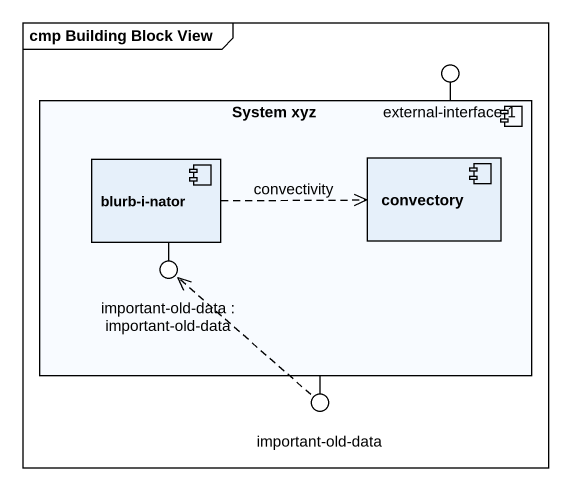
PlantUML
@startuml
mainframe cmp Building Block View
() "external-interface-1" as external_interface_1
component "System xyz" as System_xyz {
  component "blurb-i-nator" as blurb_i_nator
  component convectory
}
() "important-old-data : important-old-data" as important_old_data
() "important-old-data" as important_old_data_2
System_xyz -up- external_interface_1
blurb_i_nator -- important_old_data
System_xyz -- important_old_data_2
blurb_i_nator .right.> convectory : convectivity
important_old_data_2 .up.> important_old_data
@enduml
